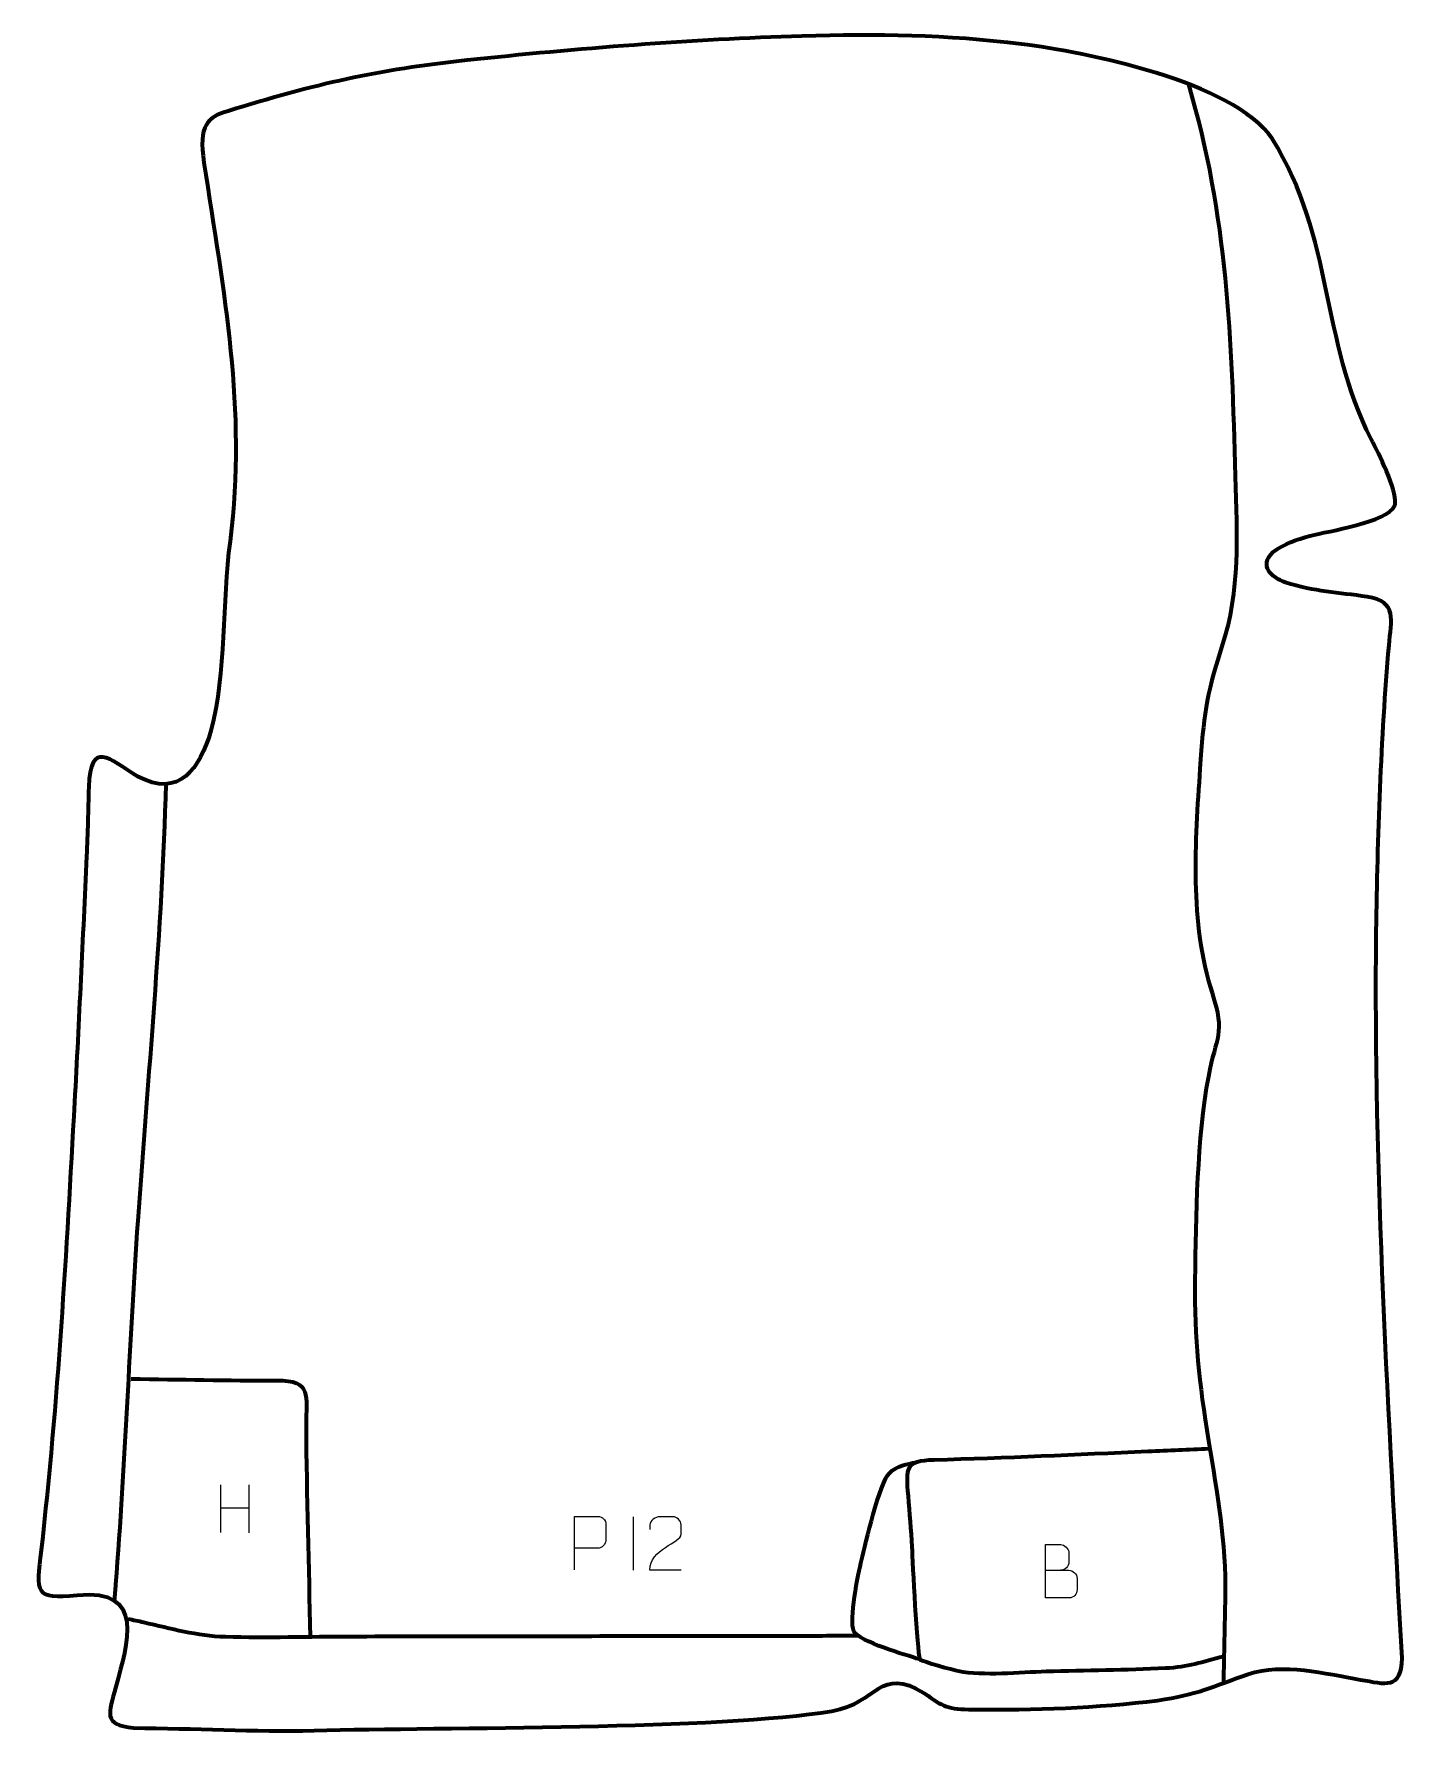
# Model space of a CAD drawing. Header units: millimetres. Extents: x -572 to 68, y -67 to 727.
import ezdxf

# ---------------------------------------------------------------- set-up
doc = ezdxf.new("R2010")
doc.units = ezdxf.units.MM
doc.header["$MEASUREMENT"] = 0
doc.layers.add('layer 2', color=7, linetype='Continuous')
doc.layers.add('layer 3', color=7, linetype='Continuous')

msp = doc.modelspace()

# ---------------------------------------------------------------- linework, layer by layer
at = {"layer": 'layer 2', "color": 140, "lineweight": 158}
for points, knots in [([(-31.8963, 703.6558), (-13.5947, 641.8268), (-11.7478, 584.4986), (-9.9858, 520.1571), (-9.9858, 520.1571), (-9.2139, 491.9749), (-7.5107, 467.4478), (-16.3419, 440.1066), (-16.3419, 440.1066), (-23.9718, 416.392), (-24.7062, 408.0531), (-26.4626, 383.3155), (-26.4626, 383.3155), (-28.8599, 349.4518), (-31.4537, 311.0984), (-20.8101, 278.4563), (-20.8101, 278.4563), (-14.5063, 259.1238), (-19.0038, 258.2448), (-22.5455, 239.4379), (-22.5455, 239.4379), (-27.8902, 210.3895), (-28.4871, 173.8962), (-28.8174, 144.0942), (-28.8174, 144.0942), (-29.1252, 116.3126), (-26.9162, 96.2397), (-22.4574, 68.9497), (-22.4574, 68.9497), (-18.3569, 43.8528), (-14.2585, 21.6986), (-14.7027, -3.9406), (-14.7027, -3.9406), (-14.9367, -17.4449), (-15.3102, -30.8088), (-15.4416, -44.3431)], [0, 0, 0, 0, 0.1, 0.1, 0.1, 0.1, 0.2, 0.2, 0.2, 0.2, 0.3, 0.3, 0.3, 0.3, 0.4, 0.4, 0.4, 0.4, 0.5, 0.5, 0.5, 0.5, 0.6, 0.6, 0.6, 0.6, 0.7, 0.7, 0.7, 0.7, 0.8, 0.8, 0.8, 0.8, 1, 1, 1, 1]), ([(-510.1506, 376.2116), (-512.0395, 306.7471), (-518.512, 239.7674), (-523.2586, 171.8331), (-523.2586, 171.8331), (-527.1766, 115.7577), (-529.0793, 58.7474), (-533.6523, 1.6559), (-533.6523, 1.6559), (-533.8513, -0.8289), (-534.0506, -3.3138), (-534.2498, -5.7987)], [0, 0, 0, 0, 0.25, 0.25, 0.25, 0.25, 0.5, 0.5, 0.5, 0.5, 1, 1, 1, 1]), ([(-526.3383, 97.9834), (-503.6263, 97.6268), (-480.9921, 97.0837), (-458.2703, 97.2128), (-458.2703, 97.2128), (-441.4602, 97.3082), (-444.6257, 90.0734), (-444.5409, 75.9263), (-444.5409, 75.9263), (-444.3452, 43.246), (-443.2591, 10.021), (-442.6055, -22.7129)], [0, 0, 0, 0, 0.25, 0.25, 0.25, 0.25, 0.5, 0.5, 0.5, 0.5, 1, 1, 1, 1]), ([(-22.2145, 65.1351), (-31.7391, 64.7239), (-41.2636, 64.3126), (-50.7882, 63.9014), (-50.7882, 63.9014), (-84.2451, 62.447), (-117.3254, 60.812), (-150.8276, 59.9356), (-150.8276, 59.9356), (-164.5622, 59.5762), (-164.0162, 56.2192), (-163.0012, 43.1267), (-163.0012, 43.1267), (-162.3848, 35.1752), (-161.6544, 27.288), (-161.2192, 19.317), (-161.2192, 19.317), (-160.8441, 11.9974), (-158.9949, -29.0431), (-157.4397, -33.3207), (-157.4397, -33.3207), (-156.0693, -34.3411), (-141.9972, -38.2143), (-139.521, -38.6911), (-139.521, -38.6911), (-127.7346, -40.9608), (-110.778, -39.259), (-98.4281, -38.8913), (-98.4281, -38.8913), (-79.9472, -38.3463), (-61.0053, -38.1939), (-42.6017, -37.3343), (-42.6017, -37.3343), (-32.1173, -36.8447), (-25.2432, -34.4239), (-15.3217, -31.8149)], [0, 0, 0, 0, 0.1, 0.1, 0.1, 0.1, 0.2, 0.2, 0.2, 0.2, 0.3, 0.3, 0.3, 0.3, 0.4, 0.4, 0.4, 0.4, 0.5, 0.5, 0.5, 0.5, 0.6, 0.6, 0.6, 0.6, 0.7, 0.7, 0.7, 0.7, 0.8, 0.8, 0.8, 0.8, 1, 1, 1, 1]), ([(-157.8241, -33.2532), (-163.8483, -31.2064), (-185.9281, -25.1958), (-188.3443, -20.0479), (-188.3443, -20.0479), (-190.7185, -14.99), (-186.3071, 6.7423), (-184.7432, 13.0225), (-184.7432, 13.0225), (-182.7484, 21.0489), (-176.4407, 49.119), (-171.6617, 53.8792), (-171.6617, 53.8792), (-168.3252, 57.2027), (-163.4719, 58.069), (-159.032, 58.8804)], [0, 0, 0, 0, 0.2, 0.2, 0.2, 0.2, 0.4, 0.4, 0.4, 0.4, 0.6, 0.6, 0.6, 0.6, 1, 1, 1, 1]), ([(-186.1368, -22.345), (-196.1578, -22.3597), (-206.1788, -22.3745), (-216.1997, -22.3891), (-216.1997, -22.3891), (-235.2397, -22.4172), (-254.2795, -22.4452), (-273.3195, -22.4731), (-273.3195, -22.4731), (-293.3614, -22.5026), (-313.4035, -22.532), (-333.4455, -22.5615), (-333.4455, -22.5615), (-343.4665, -22.5761), (-353.4875, -22.5909), (-363.5085, -22.6056), (-363.5085, -22.6056), (-383.5506, -22.635), (-403.5925, -22.6645), (-423.6346, -22.6939), (-423.6346, -22.6939), (-442.8335, -22.7291), (-463.1518, -23.3648), (-482.2027, -22.8122), (-482.2027, -22.8122), (-495.6723, -22.4215), (-507.4652, -18.9548), (-520.4667, -16.0585), (-520.4667, -16.0585), (-522.9026, -15.5242), (-525.3387, -14.9899), (-527.7747, -14.4555)], [0, 0, 0, 0, 0.11111111, 0.11111111, 0.11111111, 0.11111111, 0.22222222, 0.22222222, 0.22222222, 0.22222222, 0.33333333, 0.33333333, 0.33333333, 0.33333333, 0.44444444, 0.44444444, 0.44444444, 0.44444444, 0.55555556, 0.55555556, 0.55555556, 0.55555556, 0.66666667, 0.66666667, 0.66666667, 0.66666667, 0.77777778, 0.77777778, 0.77777778, 0.77777778, 1, 1, 1, 1])]:
    msp.add_open_spline(points, degree=3, knots=knots, dxfattribs=at)
at = {"layer": 'layer 3', "color": 242, "lineweight": 158}
msp.add_open_spline([(-369.2374, 714.7894), (-318.2752, 720.2092), (-263.9758, 724.5568), (-212.7108, 726.0697), (-212.7108, 726.0697), (-177.5151, 727.0779), (-145.0169, 726.6793), (-110.0038, 722.3164), (-110.0038, 722.3164), (-79.7545, 718.6479), (-11.1488, 704.8219), (7.2836, 678.2068), (7.2836, 678.2068), (36.5591, 630.7045), (29.7243, 584.7513), (53.634, 537.4421), (53.634, 537.4421), (57.1411, 530.5025), (65.5787, 514.5641), (64.8223, 507.1732), (64.8223, 507.1732), (64.8223, 507.1732), (64.6095, 506.4367), (64.6095, 506.4367), (64.6095, 506.4367), (61.1355, 498.5739), (33.5578, 494.5819), (25.1089, 492.3036), (25.1089, 492.3036), (18.7031, 490.5763), (13.1767, 488.6866), (7.7186, 484.8184), (7.7186, 484.8184), (1.0262, 478.1847), (6.7444, 472.8813), (13.5053, 470.4334), (13.5053, 470.4334), (27.0715, 466.1754), (38.0809, 465.8279), (51.7683, 463.7597), (51.7683, 463.7597), (65.9987, 461.6095), (63.007, 452.7348), (61.9608, 441.0816), (61.9608, 441.0816), (58.1825, 397.4304), (56.6667, 351.2424), (55.9916, 307.3842), (55.9916, 307.3842), (54.7389, 194.4505), (61.9122, 80.1), (68.0388, -32.7043), (68.0388, -32.7043), (67.6763, -47.5882), (60.3973, -44.8217), (48.62, -42.8186), (48.62, -42.8186), (32.1247, -39.9296), (12.3716, -34.7719), (-3.911, -40.2214), (-3.911, -40.2214), (-20.9618, -46.0206), (-27.4815, -49.8297), (-46.2846, -52.4806), (-46.2846, -52.4806), (-74.1036, -56.0096), (-104.504, -57.0538), (-132.5672, -56.7604), (-132.5672, -56.7604), (-144.4579, -56.6362), (-146.4431, -55.5336), (-155.4183, -49.1262), (-155.4183, -49.1262), (-176.687, -36.0332), (-176.7187, -53.7552), (-198.6985, -57.4625), (-198.6985, -57.4625), (-250.565, -66.2107), (-380.3426, -64.9913), (-440.7381, -66.5626), (-440.7381, -66.5626), (-468.8791, -67.2948), (-497.0376, -65.5312), (-525.228, -65.3909), (-525.228, -65.3909), (-539.9397, -63.6277), (-536.7163, -58.8616), (-533.5329, -46.1545), (-533.5329, -46.1545), (-528.0496, -25.8701), (-519.3689, -0.0045), (-551.5225, -3.2165), (-551.5225, -3.2165), (-571.7908, -5.2411), (-570.8287, -2.3722), (-568.4339, 17.7869), (-568.4339, 17.7869), (-560.5817, 86.7149), (-556.6182, 158.0094), (-552.8322, 227.3497), (-552.8322, 227.3497), (-550.7392, 265.684), (-548.9735, 304.0297), (-547.201, 342.3793), (-547.201, 342.3793), (-546.705, 353.2733), (-546.4741, 363.9166), (-546.2073, 374.8019), (-546.2073, 374.8019), (-545.2155, 397.2348), (-537.012, 388.0512), (-523.4295, 379.788), (-523.4295, 379.788), (-503.5737, 369.2553), (-494.4412, 383.507), (-489.0168, 401.0196), (-489.0168, 401.0196), (-481.8364, 428.3791), (-483.9483, 461.0621), (-480.0748, 489.8456), (-480.0748, 489.8456), (-472.2803, 552.3096), (-483.106, 605.6742), (-492.2753, 666.8223), (-492.2753, 666.8223), (-494.93, 684.689), (-490.789, 687.9651), (-480.9833, 691.0135), (-480.9833, 691.0135), (-440.7514, 703.5209), (-410.7465, 710.3749), (-369.2374, 714.7894)], degree=3, knots=[0, 0, 0, 0, 0.02941176, 0.02941176, 0.02941176, 0.02941176, 0.05882353, 0.05882353, 0.05882353, 0.05882353, 0.08823529, 0.08823529, 0.08823529, 0.08823529, 0.11764706, 0.11764706, 0.11764706, 0.11764706, 0.14705882, 0.14705882, 0.14705882, 0.14705882, 0.17647059, 0.17647059, 0.17647059, 0.17647059, 0.20588235, 0.20588235, 0.20588235, 0.20588235, 0.23529412, 0.23529412, 0.23529412, 0.23529412, 0.26470588, 0.26470588, 0.26470588, 0.26470588, 0.29411765, 0.29411765, 0.29411765, 0.29411765, 0.32352941, 0.32352941, 0.32352941, 0.32352941, 0.35294118, 0.35294118, 0.35294118, 0.35294118, 0.38235294, 0.38235294, 0.38235294, 0.38235294, 0.41176471, 0.41176471, 0.41176471, 0.41176471, 0.44117647, 0.44117647, 0.44117647, 0.44117647, 0.47058824, 0.47058824, 0.47058824, 0.47058824, 0.5, 0.5, 0.5, 0.5, 0.52941176, 0.52941176, 0.52941176, 0.52941176, 0.55882353, 0.55882353, 0.55882353, 0.55882353, 0.58823529, 0.58823529, 0.58823529, 0.58823529, 0.61764706, 0.61764706, 0.61764706, 0.61764706, 0.64705882, 0.64705882, 0.64705882, 0.64705882, 0.67647059, 0.67647059, 0.67647059, 0.67647059, 0.70588235, 0.70588235, 0.70588235, 0.70588235, 0.73529412, 0.73529412, 0.73529412, 0.73529412, 0.76470588, 0.76470588, 0.76470588, 0.76470588, 0.79411765, 0.79411765, 0.79411765, 0.79411765, 0.82352941, 0.82352941, 0.82352941, 0.82352941, 0.85294118, 0.85294118, 0.85294118, 0.85294118, 0.88235294, 0.88235294, 0.88235294, 0.88235294, 0.91176471, 0.91176471, 0.91176471, 0.91176471, 0.94117647, 0.94117647, 0.94117647, 0.94117647, 1, 1, 1, 1], dxfattribs=at)
at = {"layer": 'layer 3', "color": 250, "lineweight": 9}
for points in [[(-484.4894, 48.2777), (-484.4894, 48.2777), (-484.4894, 26.085), (-484.4894, 26.085)], [(-471.3737, 48.2777), (-471.3737, 48.2777), (-471.3737, 25.9274), (-471.3737, 25.9274)], [(-484.4719, 37.6353), (-484.4719, 37.6353), (-471.3737, 37.6353), (-471.3737, 37.6353)], [(-291.5915, 33.4328), (-291.5915, 33.4328), (-291.5915, 8.4587), (-291.5915, 8.4587)]]:
    msp.add_open_spline(points, degree=3, dxfattribs=at)
for points, knots in [([(-318.9555, 8.5982), (-318.9555, 8.5982), (-318.9555, 33.5518), (-318.9555, 33.5518), (-318.9555, 33.5518), (-315.3605, 33.5518), (-311.7652, 33.5518), (-308.1698, 33.5518), (-308.1698, 33.5518), (-305.8446, 33.5139), (-304.2872, 32.0238), (-304.2914, 29.6577), (-304.2914, 29.6577), (-304.2918, 27.622), (-304.2918, 24.5627), (-304.2914, 22.5267), (-304.2914, 22.5267), (-304.2979, 20.6513), (-306.1101, 18.7094), (-308.1197, 18.6903), (-308.1197, 18.6903), (-308.1197, 18.6903), (-318.9555, 18.6903), (-318.9555, 18.6903)], [0, 0, 0, 0, 0.14285714, 0.14285714, 0.14285714, 0.14285714, 0.28571429, 0.28571429, 0.28571429, 0.28571429, 0.42857143, 0.42857143, 0.42857143, 0.42857143, 0.57142857, 0.57142857, 0.57142857, 0.57142857, 0.71428571, 0.71428571, 0.71428571, 0.71428571, 1, 1, 1, 1]), ([(-269.0828, 8.4587), (-273.9972, 8.459), (-278.9116, 8.459), (-283.8257, 8.4587), (-283.8257, 8.4587), (-283.8257, 18.391), (-269.1747, 21.0322), (-269.0828, 25.3425), (-269.0828, 25.3425), (-269.0831, 26.7666), (-269.0831, 28.1903), (-269.0828, 29.6136), (-269.0828, 29.6136), (-269.0997, 31.6907), (-271.2225, 33.4155), (-272.8935, 33.4328), (-272.8935, 33.4328), (-274.9667, 33.4324), (-277.0396, 33.4324), (-279.112, 33.4328), (-279.112, 33.4328), (-280.9341, 33.4493), (-283.7588, 31.6572), (-283.8257, 29.5636), (-283.8257, 29.5636), (-283.8257, 29.5636), (-283.8257, 27.5088), (-283.8257, 27.5088)], [0, 0, 0, 0, 0.125, 0.125, 0.125, 0.125, 0.25, 0.25, 0.25, 0.25, 0.375, 0.375, 0.375, 0.375, 0.5, 0.5, 0.5, 0.5, 0.625, 0.625, 0.625, 0.625, 0.75, 0.75, 0.75, 0.75, 1, 1, 1, 1]), ([(-98.6871, 8.3935), (-95.0485, 8.3939), (-91.4614, 8.3939), (-87.822, 8.3935), (-87.822, 8.3935), (-85.8466, 8.3762), (-83.923, 6.6401), (-83.923, 4.5905), (-83.923, 4.5905), (-83.9234, 3.4619), (-83.9234, 0.4125), (-83.923, -0.7164), (-83.923, -0.7164), (-83.9054, -2.5743), (-85.4475, -4.5882), (-87.769, -4.5713), (-87.769, -4.5713), (-91.4088, -4.5709), (-95.0482, -4.5709), (-98.6871, -4.5713), (-98.6871, -4.5713), (-98.6871, 3.747), (-98.6871, 12.0648), (-98.6871, 20.3823), (-98.6871, 20.3823), (-96.3134, 20.3823), (-93.9393, 20.3823), (-91.5651, 20.3823), (-91.5651, 20.3823), (-89.8843, 20.3999), (-87.7875, 18.4894), (-87.7698, 16.527), (-87.7698, 16.527), (-87.7702, 14.4609), (-87.7702, 14.3149), (-87.7698, 12.2484), (-87.7698, 12.2484), (-87.7525, 10.1823), (-89.607, 8.3762), (-91.617, 8.3935)], [0, 0, 0, 0, 0.09090909, 0.09090909, 0.09090909, 0.09090909, 0.18181818, 0.18181818, 0.18181818, 0.18181818, 0.27272727, 0.27272727, 0.27272727, 0.27272727, 0.36363636, 0.36363636, 0.36363636, 0.36363636, 0.45454545, 0.45454545, 0.45454545, 0.45454545, 0.54545455, 0.54545455, 0.54545455, 0.54545455, 0.63636364, 0.63636364, 0.63636364, 0.63636364, 0.72727273, 0.72727273, 0.72727273, 0.72727273, 0.81818182, 0.81818182, 0.81818182, 0.81818182, 1, 1, 1, 1])]:
    msp.add_open_spline(points, degree=3, knots=knots, dxfattribs=at)

doc.saveas('drawing.dxf')
